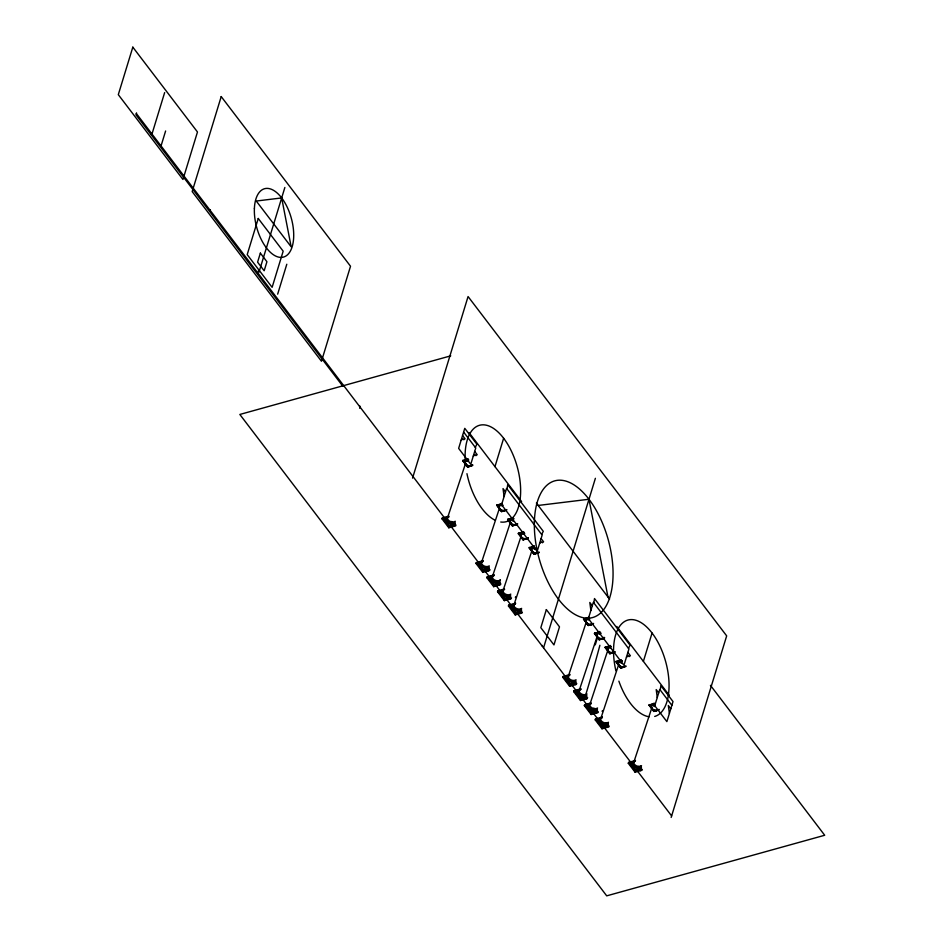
<?xml version="1.0" encoding="UTF-8"?>
<svg xmlns="http://www.w3.org/2000/svg" width="943" height="943" viewBox="0 0 943 943"><rect width="100%" height="100%" fill="white"/><g stroke="black" fill="none" stroke-linecap="round" stroke-linejoin="round"><path stroke-width="1.41" d="M136.535 112.901L135.957 114.775L342.686 386.041M151.469 134.684L151.658 134.059M151.693 134.979L164.648 92.591M161.041 145.941L165.614 130.983M210.218 210.466L210.407 209.841M258.276 271.348L258.465 270.724M258.96 272.232L284.869 187.468M277.655 294.157L286.802 264.24M359.542 406.409L359.731 405.785M359.613 408.248L360.002 406.999M412.562 478.113L468.07 296.538L726.676 635.877L671.168 817.451M455.728 525.864L448.821 527.785L442.031 518.874L442.302 517.99L447.831 516.446L447.56 517.342M447.819 516.799L443.646 518.414L449.422 526.005L454.785 524.508M472.643 465.583L467.504 467.009L462.754 460.785L468.093 458.734M471.547 465.642L467.61 466.738L463.579 461.445L467.622 459.995M448.821 527.785L449.104 526.901L442.302 517.99M449.422 526.005L443.799 517.919M467.504 467.009L472.832 464.958M475.26 447.336L476.899 444.236L464.769 428.322L458.64 448.385L470.757 464.286L475.755 447.972L463.626 432.059M454.349 526.253L454.62 525.357L451.638 521.444M494.969 466.632L503.633 438.271M489.723 570.48L482.816 572.389L476.026 563.478L476.298 562.594L481.826 561.061L481.555 561.945M481.814 561.403L477.629 563.03L483.417 570.609L488.78 569.112M506.627 510.187L501.487 511.613L496.749 505.389L502.077 503.338M505.542 510.246L501.605 511.342L497.574 506.049L501.617 504.599L506.568 488.403L542.142 535.094L537.156 551.407L501.582 504.729M507.051 489.052L507.711 484.667L543.286 531.345L541.659 534.445M482.816 572.389L483.087 571.505L476.298 562.594M483.417 570.609L477.795 562.523M501.487 511.613L506.827 509.562M500.603 584.743L493.696 586.664L486.906 577.753L487.177 576.868L494.085 574.947M494.038 575.301L488.509 577.293L494.297 584.884L499.66 583.387M517.507 524.461L512.367 525.888L507.629 519.664L512.957 517.613M516.422 524.52L512.485 525.616L508.454 520.324L513.805 518.509M492.423 576.22L492.706 575.324M493.696 586.664L493.967 585.78L487.177 576.868M494.297 584.884L488.663 576.798M512.367 525.888L517.695 523.837M511.247 598.711L504.34 600.632L497.55 591.721L497.821 590.825L503.35 589.292L503.067 590.188M504.682 589.269L499.153 591.261L504.941 598.852L510.304 597.355M528.151 538.418L523.011 539.856L518.273 533.632L523.601 531.581M527.066 538.488L523.129 539.585L519.098 534.292L524.449 532.477M504.34 600.632L504.611 599.748L497.821 590.825M504.941 598.852L499.307 590.754M523.011 539.856L528.339 537.805M522.127 612.985L515.22 614.907L508.43 605.995L508.701 605.1L515.597 603.178M515.55 603.544L510.033 605.536L515.809 613.115L521.173 611.63M539.031 552.692L533.891 554.119L529.153 547.907L534.481 545.856M537.934 552.763L534.009 553.847L529.978 548.555L534.009 547.117M515.385 597.567L515.656 596.671M513.947 604.463L514.218 603.567M515.22 614.907L515.491 614.011L508.701 605.1M515.809 613.115L510.187 605.029M533.891 554.119L539.219 552.079M542.19 646.061L542.378 645.448M543.545 647.853L595.387 478.313M576.515 684.359L569.607 686.28L562.818 677.369L563.089 676.473L568.617 674.94L568.346 675.825M568.605 675.282L564.421 676.909L570.209 684.488L575.572 683.003M593.418 624.066L588.279 625.492L583.54 619.268L588.868 617.229M592.334 624.125L588.397 625.221L584.365 619.928L588.408 618.478L593.359 602.294L628.934 648.973L623.948 665.286L588.361 618.608M593.842 602.931L594.503 598.546L630.077 645.236L628.451 648.336M569.607 686.28L569.878 685.384L563.089 676.473M570.209 684.488L564.574 676.402M588.279 625.492L593.607 623.441M575.136 684.736L575.407 683.852L573.709 681.624M587.395 698.633L580.487 700.543L573.698 691.632L573.969 690.747L580.876 688.826M580.817 689.18L575.301 691.184L581.077 698.763L586.452 697.266M604.298 638.34L599.159 639.767L594.42 633.543L599.748 631.492M604.522 638.034L599.276 639.495L595.245 634.203L600.597 632.388M579.214 690.099L579.485 689.215M595.269 644.859L597.367 637.963M580.487 700.543L580.758 699.659L573.969 690.747M581.077 698.763L575.454 690.677M599.159 639.767L604.628 637.68M585.78 697.455L584.283 694.791M586.004 699.011L586.287 698.126L584.589 695.899M598.039 712.602L591.131 714.511L584.342 705.6L584.613 704.716L590.129 703.172L589.858 704.067M590.129 703.525L585.945 705.14L591.721 712.731L597.096 711.234M614.942 652.308L609.803 653.735L605.064 647.511L610.392 645.46M613.846 652.367L609.921 653.464L605.889 648.171L611.241 646.356M590.636 703.843L590.789 703.337A4.88 3.3 17 0 0 590.495 708.134A4.88 3.3 17 0 0 597.461 709.171M591.131 714.511L591.402 713.627L584.613 704.716M591.721 712.731L586.098 704.645M609.803 653.735L615.131 651.684M608.907 726.864L602.011 728.786L595.21 719.874L595.493 718.979L602.388 717.069M602.341 717.423L596.825 719.415L602.601 727.006L607.964 725.509M625.822 666.571L620.683 668.009L615.944 661.786L621.272 659.735M624.726 666.642L620.8 667.738L616.757 662.446L622.109 660.63M602.176 711.446L602.447 710.55M600.738 718.342L601.009 717.446M602.011 728.786L602.282 727.902L595.493 718.979M602.601 727.006L596.978 718.908M620.683 668.009L626.011 665.958M607.292 725.697L605.795 723.022M607.528 727.253L607.799 726.358M643.385 661.397L652.061 633.036M641.994 770.29L635.099 772.199L628.297 763.288L628.58 762.404L635.476 760.482M635.429 760.836L629.912 762.84L635.688 770.419L641.051 768.922M658.909 709.996L653.77 711.423L649.032 705.199L654.359 703.148M657.813 710.055L653.888 711.152L649.845 705.859L655.196 704.044M634.097 760.86L633.826 761.755L628.297 763.288M635.099 772.199L635.37 771.315L628.58 762.404M635.688 770.419L630.065 762.333M653.77 711.423L659.098 709.372M660.23 690.04L660.89 685.667L673.019 701.58L666.878 721.631L654.76 705.718L659.746 689.404L671.876 705.317M653.888 711.152L649.22 704.574M640.38 769.111L638.882 766.447M640.615 770.667L640.886 769.783L639.189 767.555M447.654 517.448L465.606 463.308M481.649 562.052L499.106 509.291M492.517 576.326L510.469 522.186M503.161 590.294L521.114 536.154M514.041 604.569L531.993 550.429M568.429 675.931L586.381 621.802M579.308 690.205L597.261 636.077A3.088 2.098 17 0 0 599.088 638.847A3.088 2.098 17 0 0 602.825 638.517M589.953 704.173L607.905 650.033M600.832 718.448L618.785 664.308A3.088 2.098 17 0 0 620.612 667.09A3.088 2.098 17 0 0 624.349 666.76M633.92 761.861L651.872 707.721A3.088 2.098 17 0 0 653.699 710.503A3.088 2.098 17 0 0 657.436 710.173M520.536 611.029L520.571 609.013M596.447 710.645L596.483 708.617M607.304 724.943L607.339 722.845M640.415 768.333L640.403 766.223M493.649 575.254L493.531 575.654A5.316 3.595 17 0 0 492.258 581.006A5.316 3.595 17 0 0 500.108 582.361M580.416 689.168L580.322 689.533A5.316 3.595 17 0 0 579.049 694.885A5.316 3.595 17 0 0 586.9 696.24M509.621 596.813L509.691 594.738M450.754 355.841L239.84 414.46L606.714 895.85L824.701 835.262L710.444 685.337M462.754 460.785L467.893 459.359M463.579 461.445L468.824 459.984M442.031 518.874L449.009 516.929M496.749 505.389L501.888 503.963M497.574 506.049L501.511 504.953M449.575 525.499L454.939 524.002M449.104 526.901L455.999 524.98M507.629 519.664L512.768 518.237M508.454 520.324L513.699 518.862M518.273 533.632L523.412 532.206M519.098 534.292L524.343 532.83M529.153 547.907L534.292 546.48M476.026 563.478L483.005 561.533M529.978 548.555L533.903 547.47M483.57 570.102L488.934 568.617M483.087 571.505L489.995 569.584M486.906 577.753L493.873 575.808M494.45 584.377L499.814 582.88M493.967 585.78L500.874 583.858M497.55 591.721L503.185 590.141M505.094 598.345L510.458 596.848M504.611 599.748L511.519 597.827M508.43 605.995L514.053 604.416M515.962 612.62L521.338 611.123M515.491 614.011L522.398 612.101M583.54 619.268L588.68 617.842M584.365 619.928L588.302 618.832M594.42 633.543L599.559 632.116M595.245 634.203L600.479 632.741M605.064 647.511L610.204 646.085M605.889 648.171L611.123 646.709M615.944 661.786L621.083 660.359M562.818 677.369L569.725 675.447M616.757 662.446L622.003 660.984M570.362 683.981L575.725 682.496M569.878 685.384L576.786 683.463M573.698 691.632L580.664 689.687M581.23 698.256L586.605 696.771M580.758 699.659L587.666 697.737M584.342 705.6L591.308 703.655M591.874 712.224L597.249 710.739M591.402 713.627L598.31 711.706M595.21 719.874L600.844 718.295M649.032 705.199L654.171 703.773M649.845 705.859L655.09 704.397M602.754 726.499L608.117 725.002M602.282 727.902L609.178 725.98M635.841 769.912L641.205 768.427M635.37 771.315L642.266 769.394M538.194 505.448L588.974 499.26L607.987 597.025M536.378 503.067L609.567 599.111M469.025 432.589L521.597 501.57M616.769 626.458L669.341 695.439M462.565 435.525L465.064 438.79L463.815 439.744C462.459 437.045 462.058 440.475 461.151 440.169M474.694 451.426L477.182 454.703L475.944 455.646C474.6 452.97 474.129 456.436 473.268 456.082M505.507 491.869L503.02 488.592L504.092 496.513M541.082 538.547L543.581 541.812L542.331 542.767C540.952 540.115 540.598 543.463 539.667 543.192M592.298 605.748L589.811 602.471L590.872 610.392M627.873 652.426L630.372 655.703L629.122 656.646C627.649 653.97 627.425 657.389 626.458 657.071M658.685 692.857L656.198 689.592L657.271 697.514M670.815 708.771L668.328 705.505L669.389 713.415M462.954 460.16L467.728 466.384M496.937 504.776L501.711 510.988M507.817 519.039L512.591 525.263M518.461 533.007L523.235 539.231M529.341 547.282L534.115 553.494M583.729 618.655L588.503 624.867M594.609 632.93L599.383 639.142M605.253 646.886L610.027 653.11M616.133 661.161L620.907 667.385M486.918 567.745L488.615 569.973L488.344 570.857L486.647 568.629M497.798 582.008L499.495 584.236L499.224 585.131L497.527 582.904M508.442 595.976L510.139 598.204L509.868 599.1L508.171 596.872M519.31 610.251L521.019 612.479L520.736 613.374L519.039 611.147M593.949 708.169L596.931 712.095L596.648 712.979L594.102 709.643M136.346 113.525L444.825 518.308M451.072 526.512L481.437 566.354M485.008 571.034L489.476 576.892M495.723 585.096L500.191 590.955M506.438 599.159L510.906 605.017M517.153 613.221L565.376 676.496M571.623 684.689L576.09 690.547M582.338 698.751L586.805 704.61M593.053 712.814L597.52 718.672M604.663 728.043L630.561 762.027M637.704 771.398L671.628 815.919M586.817 695.203A4.88 3.3 17 0 1 579.733 694.06A4.88 3.3 17 0 1 580.499 689.192M587.029 693.942A4.432 3.006 17 0 1 580.676 693.459A4.432 3.006 17 0 1 580.511 688.897M599.889 645.283A1764.707 890.876 74.5 0 1 585.792 694.567M649.161 716.786A50.026 25.261 74.5 0 1 618.879 681.141M615.885 670.768A50.026 25.261 74.5 0 1 629.346 619.74A50.026 25.261 74.5 0 1 666.006 662.894A50.026 25.261 74.5 0 1 654.69 716.456M507.982 521.078A50.026 25.261 74.5 0 1 500.733 522.021M494.827 520.088A50.026 25.261 74.5 0 1 466.95 473.669M465.642 465.512A50.026 25.261 74.5 0 1 482.757 424.821A50.026 25.261 74.5 0 1 516.611 464.663A50.026 25.261 74.5 0 1 511.177 519.121M603.131 638.234A3.407 2.299 17 0 1 600.774 638.894M599.371 638.576A3.407 2.299 17 0 1 597.049 636.077M599.265 634.085A3.407 2.299 17 0 1 599.96 634.085M603.991 637.256A3.713 2.511 17 0 1 599.607 638.281A3.713 2.511 17 0 1 596.99 634.839A3.713 2.511 17 0 1 601.115 633.496M575.937 680.929A4.88 3.3 17 0 1 568.971 679.903A4.88 3.3 17 0 1 569.36 675.023M576.02 681.966A5.316 3.595 17 0 1 568.299 680.728A5.316 3.595 17 0 1 569.136 675.412M576.055 679.75A4.432 2.994 17 0 1 569.525 678.948A4.432 2.994 17 0 1 570.114 674.422M591.945 624.242A3.088 2.098 17 0 1 588.279 624.608A3.088 2.098 17 0 1 586.357 621.897M592.251 623.96A3.407 2.299 17 0 1 590.129 624.631M588.055 624.113A3.407 2.299 17 0 1 586.192 621.979M587.961 619.881A3.407 2.299 17 0 1 589.08 619.81M592.664 623.571A3.713 2.511 17 0 1 586.44 622.345A3.713 2.511 17 0 1 589.729 619.103M597.544 710.209A5.316 3.595 17 0 1 589.811 708.971A5.316 3.595 17 0 1 590.66 703.655M597.579 707.981A4.432 2.994 17 0 1 591.32 707.415A4.432 2.994 17 0 1 591.072 702.912M613.469 652.485A3.088 2.098 17 0 1 609.838 652.862A3.088 2.098 17 0 1 607.858 650.187M613.775 652.202A3.407 2.299 17 0 1 611.418 652.862M609.567 652.344A3.407 2.299 17 0 1 607.775 649.397M609.685 648.077A3.407 2.299 17 0 1 610.604 648.053M614.329 651.684A3.713 2.511 17 0 1 608.235 650.941A3.713 2.511 17 0 1 610.475 647.263M608.341 723.434A4.88 3.3 17 0 1 601.257 722.303A4.88 3.3 17 0 1 602.023 717.434M608.424 724.483A5.316 3.595 17 0 1 600.455 723.01A5.316 3.595 17 0 1 602.164 717.753M608.459 722.255A4.432 2.994 17 0 1 602.117 721.631A4.432 2.994 17 0 1 602.094 717.104M620.93 663.082A3.088 2.098 17 0 1 621.567 663.106M624.643 666.477A3.407 2.299 17 0 1 622.533 667.137M620.895 666.819A3.407 2.299 17 0 1 618.573 664.32M621.013 662.316A3.407 2.299 17 0 1 621.484 662.316M624.914 666.218A3.713 2.511 17 0 1 618.844 664.85A3.713 2.511 17 0 1 621.873 661.573M510.67 595.281A4.88 3.3 17 0 1 503.703 594.255A4.88 3.3 17 0 1 504.092 589.375M510.752 596.33A5.316 3.595 17 0 1 502.902 594.974A5.316 3.595 17 0 1 504.175 589.67M510.788 594.102A4.432 2.994 17 0 1 504.694 593.654A4.432 2.994 17 0 1 503.998 589.222M526.677 538.606A3.088 2.098 17 0 1 523.518 539.148A3.088 2.098 17 0 1 521.066 536.98M526.984 538.323A3.407 2.299 17 0 1 524.155 538.913M523 538.571A3.407 2.299 17 0 1 520.996 535.506M522.905 534.198A3.407 2.299 17 0 1 523.813 534.162M527.656 537.651A3.713 2.511 17 0 1 523.224 538.276A3.713 2.511 17 0 1 520.842 534.929A3.713 2.511 17 0 1 524.721 533.514M521.55 609.555A4.88 3.3 17 0 1 514.465 608.424A4.88 3.3 17 0 1 515.232 603.544M521.632 610.604A5.316 3.595 17 0 1 513.664 609.119A5.316 3.595 17 0 1 515.373 603.874M521.668 608.376A4.432 2.994 17 0 1 515.326 607.74A4.432 2.994 17 0 1 515.314 603.225M537.557 552.869A3.088 2.098 17 0 1 533.679 553.152A3.088 2.098 17 0 1 532.076 550.24M534.139 549.203A3.088 2.098 17 0 1 534.775 549.227M537.864 552.598A3.407 2.299 17 0 1 534.563 553.081M533.255 552.504A3.407 2.299 17 0 1 531.781 550.264M534.221 548.425A3.407 2.299 17 0 1 534.693 548.437M538.123 552.327A3.713 2.511 17 0 1 532.052 550.971A3.713 2.511 17 0 1 535.082 547.694M500.026 581.312A4.88 3.3 17 0 1 492.941 580.181A4.88 3.3 17 0 1 493.719 575.313M500.332 579.992A4.432 2.994 17 0 1 493.955 579.615A4.432 2.994 17 0 1 493.731 575.018M500.238 580.063A4.432 3.006 17 0 1 495.723 580.534M516.033 524.638A3.088 2.098 17 0 1 512.096 524.874A3.088 2.098 17 0 1 510.611 521.915M512.497 520.96A3.088 2.098 17 0 1 513.251 520.984M516.34 524.355A3.407 2.299 17 0 1 512.803 524.779M511.53 524.143A3.407 2.299 17 0 1 510.257 522.033M512.473 520.206A3.407 2.299 17 0 1 513.169 520.194M516.599 524.096A3.713 2.511 17 0 1 510.528 522.728A3.713 2.511 17 0 1 513.558 519.452M489.146 567.049A4.88 3.3 17 0 1 482.179 566.012A4.88 3.3 17 0 1 482.568 561.144M489.228 568.087A5.316 3.595 17 0 1 481.508 566.849A5.316 3.595 17 0 1 482.344 561.533M489.264 565.871A4.432 2.994 17 0 1 482.733 565.069A4.432 2.994 17 0 1 483.335 560.543M505.153 510.363A3.088 2.098 17 0 1 501.994 510.906A3.088 2.098 17 0 1 499.554 508.749M505.46 510.08A3.407 2.299 17 0 1 502.395 510.634M501.263 510.234A3.407 2.299 17 0 1 499.436 508.265M501.829 505.919A3.407 2.299 17 0 1 502.289 505.931M505.884 509.691A3.713 2.511 17 0 1 501.381 509.892A3.713 2.511 17 0 1 499.366 506.568A3.713 2.511 17 0 1 503.197 505.271M455.163 522.434A4.88 3.3 17 0 1 448.314 521.514A4.88 3.3 17 0 1 448.326 516.658M455.233 523.483A5.316 3.595 17 0 1 447.512 522.245A5.316 3.595 17 0 1 448.349 516.929M455.28 521.255A4.432 2.994 17 0 1 448.962 520.654A4.432 2.994 17 0 1 448.856 516.139M471.158 465.759A3.088 2.098 17 0 1 467.528 466.137A3.088 2.098 17 0 1 465.559 463.461M471.465 465.477A3.407 2.299 17 0 1 469.119 466.137M467.268 465.618A3.407 2.299 17 0 1 465.406 463.496M467.174 461.386A3.407 2.299 17 0 1 468.294 461.327M472.019 464.958A3.713 2.511 17 0 1 465.936 464.215A3.713 2.511 17 0 1 468.176 460.538M641.429 766.859A4.88 3.3 17 0 1 634.344 765.716A4.88 3.3 17 0 1 635.11 760.848M641.511 767.897A5.316 3.595 17 0 1 633.543 766.423A5.316 3.595 17 0 1 635.252 761.166M641.546 765.669A4.432 2.994 17 0 1 635.205 765.044A4.432 2.994 17 0 1 635.181 760.529M654.018 706.496A3.088 2.098 17 0 1 654.654 706.519M657.731 709.89A3.407 2.299 17 0 1 655.385 710.55M653.982 710.232A3.407 2.299 17 0 1 651.66 707.733M653.876 705.741A3.407 2.299 17 0 1 654.572 705.741M658.002 709.631A3.713 2.511 17 0 1 651.931 708.276A3.713 2.511 17 0 1 654.961 704.999M132.822 47.15L118.299 94.654L182.954 179.488L197.476 131.985L132.822 47.15M221.216 96.575L192.172 191.594L321.48 361.263L350.525 266.244L221.216 96.575M258.252 218.47L247.196 254.622L272.126 287.332L283.171 251.18L258.252 218.47M260.362 253.113L257.592 262.154L264.17 270.771L266.928 261.741L260.362 253.113M546.351 609.602L540.822 627.684L553.965 644.929L559.494 626.847L546.351 609.602M281.674 197.936L256.272 201.036L291.175 246.83L281.674 197.936M254.386 208.556A35.469 17.905 74.5 0 0 282.759 257.25A35.469 17.905 74.5 0 0 284.975 202.898A35.469 17.905 74.5 0 0 254.386 208.556M534.375 521.585A70.925 35.81 74.5 0 0 591.756 617.759A70.925 35.81 74.5 0 0 594.998 508.206A70.925 35.81 74.5 0 0 534.375 521.585"/></g></svg>
